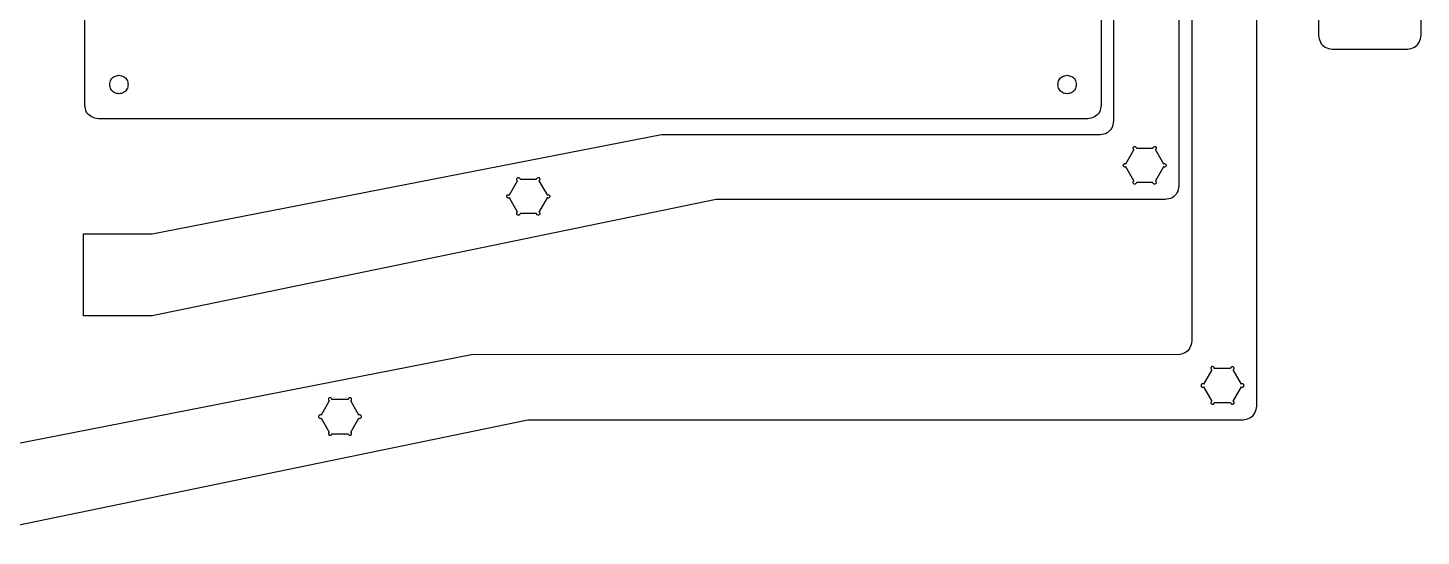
# Model space of a CAD drawing. Extents: x 0 to 594, y 2 to 599.
# Drawn here: x 390.5 to 594.1, y 167 to 241.2 of the extents above; entities that cross this region are included whole.
import ezdxf

# ---------------------------------------------------------------- set-up
doc = ezdxf.new("R2010")
doc.units = 0
doc.layers.add('cutting', color=7, linetype='CONTINUOUS')

msp = doc.modelspace()

# ---------------------------------------------------------------- linework, layer by layer
at = {"layer": 'cutting', "color": 5}
for points in [[(579.12061, 595.17043), (579.12061, 240.15693)], [(594.11749, 240.15693), (594.11749, 595.17043)], [(398.81595, 229.96845), (398.81595, 584.9819)], [(547.372481, 295.59044), (547.372481, 229.96845)], [(549.215511, 290.13727), (558.711031, 290.13727), (558.711031, 218.172702)], [(549.215511, 227.67237), (549.215511, 290.13727)], [(560.588, 257.986608), (560.588, 195.520088)], [(570.08426, 186.022), (570.08426, 257.986608)], [(581.12019, 238.15734), (592.1179, 238.15734)], [(545.372921, 227.96887), (400.81551, 227.96887)], [(408.64494, 211.157772), (483.091291, 225.67281)], [(483.091291, 225.67281), (547.215921, 225.67281)], [(550.948901, 221.385052), (552.146031, 223.458542)], [(552.518961, 223.67153), (554.905191, 223.67153)], [(555.278121, 223.458572), (556.475251, 221.385082)], [(552.146031, 218.885592), (550.948901, 220.959082)], [(556.475281, 220.959082), (555.278121, 218.885592)], [(460.87031, 216.847292), (462.06745, 218.920782)], [(462.44037, 219.133772), (464.826611, 219.133772)], [(465.199531, 218.920782), (466.396661, 216.847322)], [(554.905191, 218.672572), (552.518961, 218.672572)], [(491.089471, 216.173112), (408.64494, 199.174662)], [(462.06745, 214.347802), (460.87031, 216.421312)], [(466.396691, 216.421312), (465.199531, 214.347802)], [(556.711441, 216.173112), (491.089471, 216.173112)], [(464.826611, 214.134812), (462.44037, 214.134812)], [(398.64702, 199.174662), (398.64702, 211.157772)], [(398.64702, 211.157772), (408.64494, 211.157772)], [(408.64494, 199.174662), (398.64702, 199.174662)], [(455.57966, 193.522118), (381.13353, 179.00708)], [(558.58841, 193.520528), (455.57966, 193.523528)], [(566.27842, 191.520838), (563.89217, 191.520838)], [(563.51926, 191.30787), (562.32213, 189.23441)], [(567.84848, 189.23439), (566.65135, 191.30785)], [(562.3221, 188.80841), (563.51926, 186.7349)], [(566.65135, 186.7349), (567.84848, 188.80841)], [(434.55603, 186.77011), (433.35889, 184.69663)], [(437.3152, 186.98307), (434.92895, 186.98307)], [(438.88525, 184.6966), (437.68811, 186.77009)], [(563.89217, 186.52191), (566.27842, 186.52191)], [(381.13353, 167.02397), (463.57804, 184.02241)], [(433.35887, 184.27062), (434.55603, 182.19713)], [(437.68811, 182.19713), (438.88525, 184.27062)], [(463.57804, 184.02241), (568.08468, 184.02241)], [(434.92895, 181.98414), (437.3152, 181.98414)]]:
    msp.add_lwpolyline(points, dxfattribs=at)
for points, knots in [([(579.12061, 240.15693), (579.175609, 239.806549), (579.283975, 239.116181), (580.079449, 238.320706), (580.769813, 238.212339), (581.12019, 238.15734)], [0, 0, 0, 0, 1.045507, 2.059999, 3.105494, 3.105494, 3.105494, 3.105494]), ([(592.1179, 238.15734), (592.468279, 238.212339), (593.158646, 238.320705), (593.954125, 239.11618), (594.062491, 239.806549), (594.11749, 240.15693)], [0, 0, 0, 0, 1.045502, 2.059996, 3.105503, 3.105503, 3.105503, 3.105503]), ([(402.46519, 232.96783), (402.502701, 233.203837), (402.57672, 233.669546), (403.113166, 234.206014), (403.578874, 234.280037), (403.81488, 234.31755)], [0, 0, 0, 0, 0.704566, 1.390309, 2.094869, 2.094869, 2.094869, 2.094869]), ([(403.81488, 234.31755), (404.050888, 234.280037), (404.516601, 234.206013), (405.053063, 233.669551), (405.127087, 233.203838), (405.1646, 232.96783)], [0, 0, 0, 0, 0.704568, 1.390321, 2.094889, 2.094889, 2.094889, 2.094889]), ([(541.023811, 232.96783), (541.061323, 233.203837), (541.135346, 233.669549), (541.671803, 234.206013), (542.137514, 234.280037), (542.373521, 234.31755)], [0, 0, 0, 0, 0.704567, 1.390317, 2.094882, 2.094882, 2.094882, 2.094882]), ([(542.373521, 234.31755), (542.60953, 234.280037), (543.075245, 234.206014), (543.611706, 233.66955), (543.685729, 233.203838), (543.723241, 232.96783)], [0, 0, 0, 0, 0.704572, 1.390324, 2.094891, 2.094891, 2.094891, 2.094891]), ([(403.81488, 231.61811), (403.578874, 231.655622), (403.113167, 231.729644), (402.576718, 232.266111), (402.5027, 232.731821), (402.46519, 232.96783)], [0, 0, 0, 0, 0.70456, 1.390301, 2.094871, 2.094871, 2.094871, 2.094871]), ([(405.1646, 232.96783), (405.127087, 232.731821), (405.053064, 232.266106), (404.5166, 231.729645), (404.050888, 231.655622), (403.81488, 231.61811)], [0, 0, 0, 0, 0.704572, 1.390324, 2.094891, 2.094891, 2.094891, 2.094891]), ([(542.373521, 231.61811), (542.137514, 231.655622), (541.671803, 231.729644), (541.135344, 232.266108), (541.061323, 232.731821), (541.023811, 232.96783)], [0, 0, 0, 0, 0.704565, 1.390313, 2.094884, 2.094884, 2.094884, 2.094884]), ([(543.723241, 232.96783), (543.685729, 232.731821), (543.611708, 232.266107), (543.075244, 231.729643), (542.60953, 231.655622), (542.373521, 231.61811)], [0, 0, 0, 0, 0.704572, 1.390322, 2.094893, 2.094893, 2.094893, 2.094893]), ([(400.81551, 227.96887), (400.465136, 228.023869), (399.774778, 228.132236), (398.979314, 228.927709), (398.870948, 229.618072), (398.81595, 229.96845)], [0, 0, 0, 0, 1.045486, 2.059971, 3.10547, 3.10547, 3.10547, 3.10547]), ([(547.372481, 229.96845), (547.317483, 229.618072), (547.209117, 228.927709), (546.413653, 228.132236), (545.723295, 228.023869), (545.372921, 227.96887)], [0, 0, 0, 0, 1.045499, 2.059984, 3.10547, 3.10547, 3.10547, 3.10547]), ([(547.215921, 225.67281), (547.5663, 225.727809), (548.256665, 225.836177), (549.05214, 226.63164), (549.160511, 227.321998), (549.215511, 227.67237)], [0, 0, 0, 0, 1.045502, 2.059992, 3.105475, 3.105475, 3.105475, 3.105475]), ([(552.146031, 223.458542), (552.122639, 223.475102), (552.07592, 223.508177), (552.030113, 223.58415), (552.010849, 223.685552), (552.042621, 223.802517), (552.138059, 223.897985), (552.269244, 223.933443), (552.399044, 223.898009), (552.498554, 223.802423), (552.512091, 223.715597), (552.518961, 223.67153)], [0, 0, 0, 0, 0.085259, 0.170283, 0.258464, 0.389168, 0.515991, 0.646675, 0.777358, 0.904181, 1.034885, 1.034885, 1.034885, 1.034885]), ([(554.905191, 223.67153), (554.913462, 223.71751), (554.931387, 223.817159), (555.084718, 223.896514), (555.256999, 223.975701), (555.335063, 223.870557), (555.384747, 223.793713), (555.413098, 223.685221), (555.394101, 223.584125), (555.348231, 223.508188), (555.301512, 223.475126), (555.278121, 223.458572)], [0, 0, 0, 0, 0.132133, 0.286358, 0.512245, 0.557042, 0.661667, 0.79113, 0.879323, 0.964341, 1.049591, 1.049591, 1.049591, 1.049591]), ([(550.948901, 220.959082), (550.936375, 220.95233), (550.911252, 220.938787), (550.869765, 220.925438), (550.797215, 220.917639), (550.694924, 220.94587), (550.599528, 221.041127), (550.564055, 221.172356), (550.599493, 221.302141), (550.695069, 221.401653), (550.781888, 221.415191), (550.825951, 221.422062)], [0, 0, 0, 0, 0.042638, 0.085513, 0.129741, 0.260429, 0.387239, 0.517922, 0.648606, 0.775424, 0.906115, 0.906115, 0.906115, 0.906115]), ([(550.825951, 221.422022), (550.840709, 221.421043), (550.869788, 221.419114), (550.911248, 221.405252), (550.936377, 221.391751), (550.948901, 221.385022)], [0, 0, 0, 0, 0.044219, 0.08713, 0.12977, 0.12977, 0.12977, 0.12977]), ([(556.475251, 221.385082), (556.487778, 221.391835), (556.512903, 221.405378), (556.5544, 221.418727), (556.626958, 221.426523), (556.729258, 221.398303), (556.82464, 221.302949), (556.860128, 221.172028), (556.824641, 221.041105), (556.729253, 220.945781), (556.626967, 220.917539), (556.554414, 220.925383), (556.512942, 220.938755), (556.487806, 220.952269), (556.475281, 220.959002)], [0, 0, 0, 0, 0.042639, 0.085522, 0.12977, 0.260454, 0.387272, 0.517963, 0.648639, 0.775445, 0.906127, 0.950345, 0.993249, 1.035857, 1.035857, 1.035857, 1.035857]), ([(462.06745, 218.920782), (462.044057, 218.937343), (461.997334, 218.970418), (461.951517, 219.046389), (461.932246, 219.14779), (461.964019, 219.264752), (462.059463, 219.360207), (462.190648, 219.39565), (462.320451, 219.360235), (462.419969, 219.264657), (462.433501, 219.177837), (462.44037, 219.133772)], [0, 0, 0, 0, 0.085263, 0.170293, 0.258476, 0.389173, 0.515985, 0.646666, 0.777364, 0.904174, 1.03487, 1.03487, 1.03487, 1.03487]), ([(464.826611, 219.133772), (464.83488, 219.17975), (464.8528, 219.279391), (465.006131, 219.358736), (465.178392, 219.437906), (465.256463, 219.332781), (465.306149, 219.255946), (465.334498, 219.147457), (465.315499, 219.046359), (465.269637, 218.970409), (465.22292, 218.937339), (465.199531, 218.920782)], [0, 0, 0, 0, 0.132124, 0.286333, 0.512213, 0.557004, 0.661617, 0.791073, 0.879274, 0.964303, 1.049553, 1.049553, 1.049553, 1.049553]), ([(552.518961, 218.672572), (552.51209, 218.628514), (552.498551, 218.541703), (552.399037, 218.446143), (552.269244, 218.410724), (552.138067, 218.446167), (552.04262, 218.541609), (552.010856, 218.658567), (552.030095, 218.759966), (552.075885, 218.835973), (552.122626, 218.869036), (552.146031, 218.885592)], [0, 0, 0, 0, 0.130676, 0.257483, 0.388164, 0.518846, 0.645652, 0.776328, 0.864531, 0.949556, 1.034837, 1.034837, 1.034837, 1.034837]), ([(555.278121, 218.885592), (555.301515, 218.869031), (555.348242, 218.835953), (555.394064, 218.759972), (555.413336, 218.658567), (555.381559, 218.541608), (555.286111, 218.446166), (555.154928, 218.410724), (555.025131, 218.446144), (554.925606, 218.5417), (554.912064, 218.628514), (554.905191, 218.672572)], [0, 0, 0, 0, 0.085266, 0.170305, 0.258509, 0.389185, 0.515994, 0.646682, 0.777369, 0.904182, 1.034859, 1.034859, 1.034859, 1.034859]), ([(558.711031, 218.172702), (558.656034, 217.822346), (558.54767, 217.132019), (557.752125, 216.336722), (557.061814, 216.228196), (556.711441, 216.173112)], [0, 0, 0, 0, 1.04541, 2.059832, 3.10539, 3.10539, 3.10539, 3.10539]), ([(460.87031, 216.421312), (460.857783, 216.414553), (460.832658, 216.400997), (460.791177, 216.387588), (460.718616, 216.379751), (460.61632, 216.408014), (460.520929, 216.503274), (460.485454, 216.634507), (460.52089, 216.764294), (460.616468, 216.863805), (460.703288, 216.877342), (460.74735, 216.884212)], [0, 0, 0, 0, 0.04265, 0.085542, 0.129779, 0.26047, 0.387288, 0.517972, 0.64866, 0.775477, 0.906167, 0.906167, 0.906167, 0.906167]), ([(460.74735, 216.884252), (460.762123, 216.883275), (460.791212, 216.881352), (460.832674, 216.867481), (460.857791, 216.853981), (460.87031, 216.847252)], [0, 0, 0, 0, 0.044264, 0.087156, 0.129782, 0.129782, 0.129782, 0.129782]), ([(466.396661, 216.847322), (466.409188, 216.854075), (466.434314, 216.867619), (466.475815, 216.880967), (466.548374, 216.888762), (466.650672, 216.860548), (466.746047, 216.765194), (466.781526, 216.634274), (466.746045, 216.503351), (466.650672, 216.408005), (466.548372, 216.379765), (466.475806, 216.387596), (466.434323, 216.401001), (466.409209, 216.414563), (466.396691, 216.421322)], [0, 0, 0, 0, 0.042639, 0.085524, 0.12978, 0.260458, 0.387266, 0.517953, 0.648635, 0.775445, 0.906123, 0.950387, 0.99328, 1.035905, 1.035905, 1.035905, 1.035905]), ([(462.44037, 214.134812), (462.4335, 214.090752), (462.419964, 214.003936), (462.320452, 213.908357), (462.190648, 213.87293), (462.059461, 213.908386), (461.964024, 214.003842), (461.932246, 214.120805), (461.951516, 214.22221), (461.997331, 214.298188), (462.044058, 214.33125), (462.06745, 214.347802)], [0, 0, 0, 0, 0.130683, 0.257498, 0.388197, 0.518881, 0.645697, 0.776381, 0.864586, 0.949619, 1.034863, 1.034863, 1.034863, 1.034863]), ([(465.199531, 214.347802), (465.222924, 214.331241), (465.269647, 214.298166), (465.315464, 214.222195), (465.334735, 214.120798), (465.302956, 214.003841), (465.207516, 213.908385), (465.07633, 213.87293), (464.94653, 213.908362), (464.847022, 214.003936), (464.833482, 214.090752), (464.826611, 214.134812)], [0, 0, 0, 0, 0.085263, 0.170293, 0.258476, 0.38916, 0.515978, 0.646669, 0.777352, 0.904169, 1.034853, 1.034853, 1.034853, 1.034853]), ([(560.588, 195.520088), (560.533001, 195.169743), (560.424632, 194.479429), (559.629084, 193.684159), (558.93878, 193.575619), (558.58841, 193.520528)], [0, 0, 0, 0, 1.045379, 2.059794, 3.105352, 3.105352, 3.105352, 3.105352]), ([(563.89217, 191.520838), (563.883902, 191.566822), (563.865985, 191.666472), (563.712655, 191.74583), (563.540386, 191.825005), (563.462317, 191.719872), (563.412634, 191.643027), (563.384279, 191.534545), (563.403293, 191.433459), (563.449149, 191.357518), (563.495869, 191.324434), (563.51926, 191.30787)], [0, 0, 0, 0, 0.13214, 0.286355, 0.512235, 0.557029, 0.661651, 0.791122, 0.879272, 0.964311, 1.049579, 1.049579, 1.049579, 1.049579]), ([(566.65135, 191.30785), (566.674742, 191.324413), (566.721462, 191.357493), (566.767265, 191.433467), (566.786533, 191.534867), (566.754763, 191.651832), (566.65932, 191.747299), (566.528137, 191.782749), (566.398338, 191.747323), (566.298824, 191.651737), (566.28529, 191.564909), (566.27842, 191.520838)], [0, 0, 0, 0, 0.085263, 0.170293, 0.258461, 0.389174, 0.515993, 0.646676, 0.777358, 0.904177, 1.03489, 1.03489, 1.03489, 1.03489]), ([(562.32213, 189.23441), (562.309603, 189.241163), (562.284478, 189.254707), (562.242981, 189.268055), (562.170423, 189.275852), (562.068124, 189.247632), (561.972742, 189.152282), (561.937253, 189.021359), (561.972736, 188.890431), (562.068128, 188.795104), (562.170415, 188.766868), (562.242967, 188.774711), (562.284439, 188.788084), (562.309575, 188.801597), (562.3221, 188.80833)], [0, 0, 0, 0, 0.042639, 0.085522, 0.12977, 0.260454, 0.38727, 0.517954, 0.648645, 0.775451, 0.906131, 0.95035, 0.993253, 1.035861, 1.035861, 1.035861, 1.035861]), ([(567.84848, 188.80841), (567.861006, 188.801658), (567.886129, 188.788115), (567.927616, 188.774767), (568.000165, 188.766968), (568.102456, 188.795193), (568.197857, 188.890449), (568.233325, 189.021682), (568.197889, 189.151469), (568.102312, 189.250981), (568.015493, 189.26452), (567.97143, 189.27139)], [0, 0, 0, 0, 0.042638, 0.085513, 0.129741, 0.260428, 0.387235, 0.517926, 0.64861, 0.775429, 0.906119, 0.906119, 0.906119, 0.906119]), ([(567.97143, 189.27135), (567.956672, 189.270372), (567.927593, 189.268443), (567.886133, 189.254581), (567.861004, 189.24108), (567.84848, 189.23435)], [0, 0, 0, 0, 0.044219, 0.08713, 0.12977, 0.12977, 0.12977, 0.12977]), ([(434.92895, 186.98307), (434.920681, 187.029049), (434.902761, 187.128692), (434.749433, 187.208042), (434.577167, 187.287217), (434.499098, 187.182086), (434.449413, 187.105247), (434.421063, 186.996757), (434.440061, 186.895662), (434.485923, 186.81972), (434.532641, 186.786661), (434.55603, 186.77011)], [0, 0, 0, 0, 0.132126, 0.286338, 0.512219, 0.557012, 0.661629, 0.791087, 0.879285, 0.964306, 1.049545, 1.049545, 1.049545, 1.049545]), ([(437.68811, 186.77009), (437.711504, 186.786651), (437.758227, 186.819727), (437.80405, 186.895692), (437.823326, 186.997092), (437.791547, 187.114054), (437.696101, 187.209511), (437.564914, 187.244959), (437.43511, 187.209541), (437.335599, 187.113957), (437.322068, 187.027136), (437.3152, 186.98307)], [0, 0, 0, 0, 0.085265, 0.170295, 0.258472, 0.389171, 0.51599, 0.646675, 0.777371, 0.904181, 1.034879, 1.034879, 1.034879, 1.034879]), ([(563.51926, 186.7349), (563.495866, 186.718341), (563.449142, 186.685268), (563.403316, 186.6093), (563.384046, 186.507897), (563.415823, 186.390934), (563.511265, 186.295474), (563.642451, 186.260018), (563.772252, 186.295451), (563.87176, 186.391028), (563.885299, 186.477848), (563.89217, 186.52191)], [0, 0, 0, 0, 0.085262, 0.170291, 0.258483, 0.389174, 0.515994, 0.646685, 0.777368, 0.904187, 1.034877, 1.034877, 1.034877, 1.034877]), ([(566.27842, 186.52191), (566.285291, 186.477848), (566.29883, 186.391028), (566.398338, 186.295451), (566.528137, 186.260018), (566.65932, 186.295475), (566.754758, 186.390934), (566.786534, 186.507901), (566.767264, 186.609308), (566.721456, 186.685283), (566.674737, 186.718348), (566.65135, 186.7349)], [0, 0, 0, 0, 0.13069, 0.257509, 0.388193, 0.518876, 0.645695, 0.776385, 0.86459, 0.949621, 1.034854, 1.034854, 1.034854, 1.034854]), ([(568.08468, 184.02241), (568.435047, 184.077437), (569.125381, 184.185858), (569.920805, 184.981306), (570.02923, 185.671635), (570.08426, 186.022)], [0, 0, 0, 0, 1.045483, 2.059931, 3.105414, 3.105414, 3.105414, 3.105414]), ([(433.35889, 184.69663), (433.346363, 184.703383), (433.321238, 184.716927), (433.279741, 184.730275), (433.207184, 184.738071), (433.104887, 184.709863), (433.009508, 184.614508), (432.974037, 184.483585), (433.009513, 184.352661), (433.104886, 184.257311), (433.207188, 184.229073), (433.279755, 184.236904), (433.321238, 184.25031), (433.346352, 184.263871), (433.35887, 184.27063)], [0, 0, 0, 0, 0.042639, 0.085522, 0.12977, 0.260451, 0.387255, 0.517949, 0.648631, 0.775439, 0.906122, 0.950386, 0.993278, 1.035904, 1.035904, 1.035904, 1.035904]), ([(439.00821, 184.73356), (438.993437, 184.732584), (438.964348, 184.73066), (438.922886, 184.71679), (438.897769, 184.703289), (438.88525, 184.69656)], [0, 0, 0, 0, 0.044264, 0.087156, 0.129782, 0.129782, 0.129782, 0.129782]), ([(438.88525, 184.27062), (438.897777, 184.263862), (438.922902, 184.250305), (438.964383, 184.236897), (439.036944, 184.229059), (439.13924, 184.257322), (439.234631, 184.352583), (439.270106, 184.483817), (439.234674, 184.613609), (439.13909, 184.713118), (439.052272, 184.726652), (439.00821, 184.73352)], [0, 0, 0, 0, 0.04265, 0.085542, 0.129779, 0.26047, 0.387288, 0.517972, 0.648669, 0.775482, 0.906171, 0.906171, 0.906171, 0.906171]), ([(434.55603, 182.19713), (434.532637, 182.180568), (434.485913, 182.147487), (434.440101, 182.071515), (434.420825, 181.970118), (434.4526, 181.85316), (434.548043, 181.757706), (434.679225, 181.722262), (434.809024, 181.757681), (434.908544, 181.853254), (434.92208, 181.940075), (434.92895, 181.98414)], [0, 0, 0, 0, 0.085267, 0.170303, 0.258473, 0.389169, 0.515981, 0.646663, 0.777352, 0.904166, 1.034862, 1.034862, 1.034862, 1.034862]), ([(437.3152, 181.98414), (437.322068, 181.940076), (437.335599, 181.853257), (437.435112, 181.757677), (437.564914, 181.722263), (437.6961, 181.757706), (437.791546, 181.853159), (437.823329, 181.970115), (437.804041, 182.071509), (437.758234, 182.147485), (437.711505, 182.180568), (437.68811, 182.19713)], [0, 0, 0, 0, 0.130695, 0.257502, 0.388197, 0.518881, 0.645697, 0.776394, 0.864551, 0.949601, 1.03487, 1.03487, 1.03487, 1.03487])]:
    msp.add_open_spline(points, degree=3, knots=knots, dxfattribs=at)

doc.saveas('drawing.dxf')
